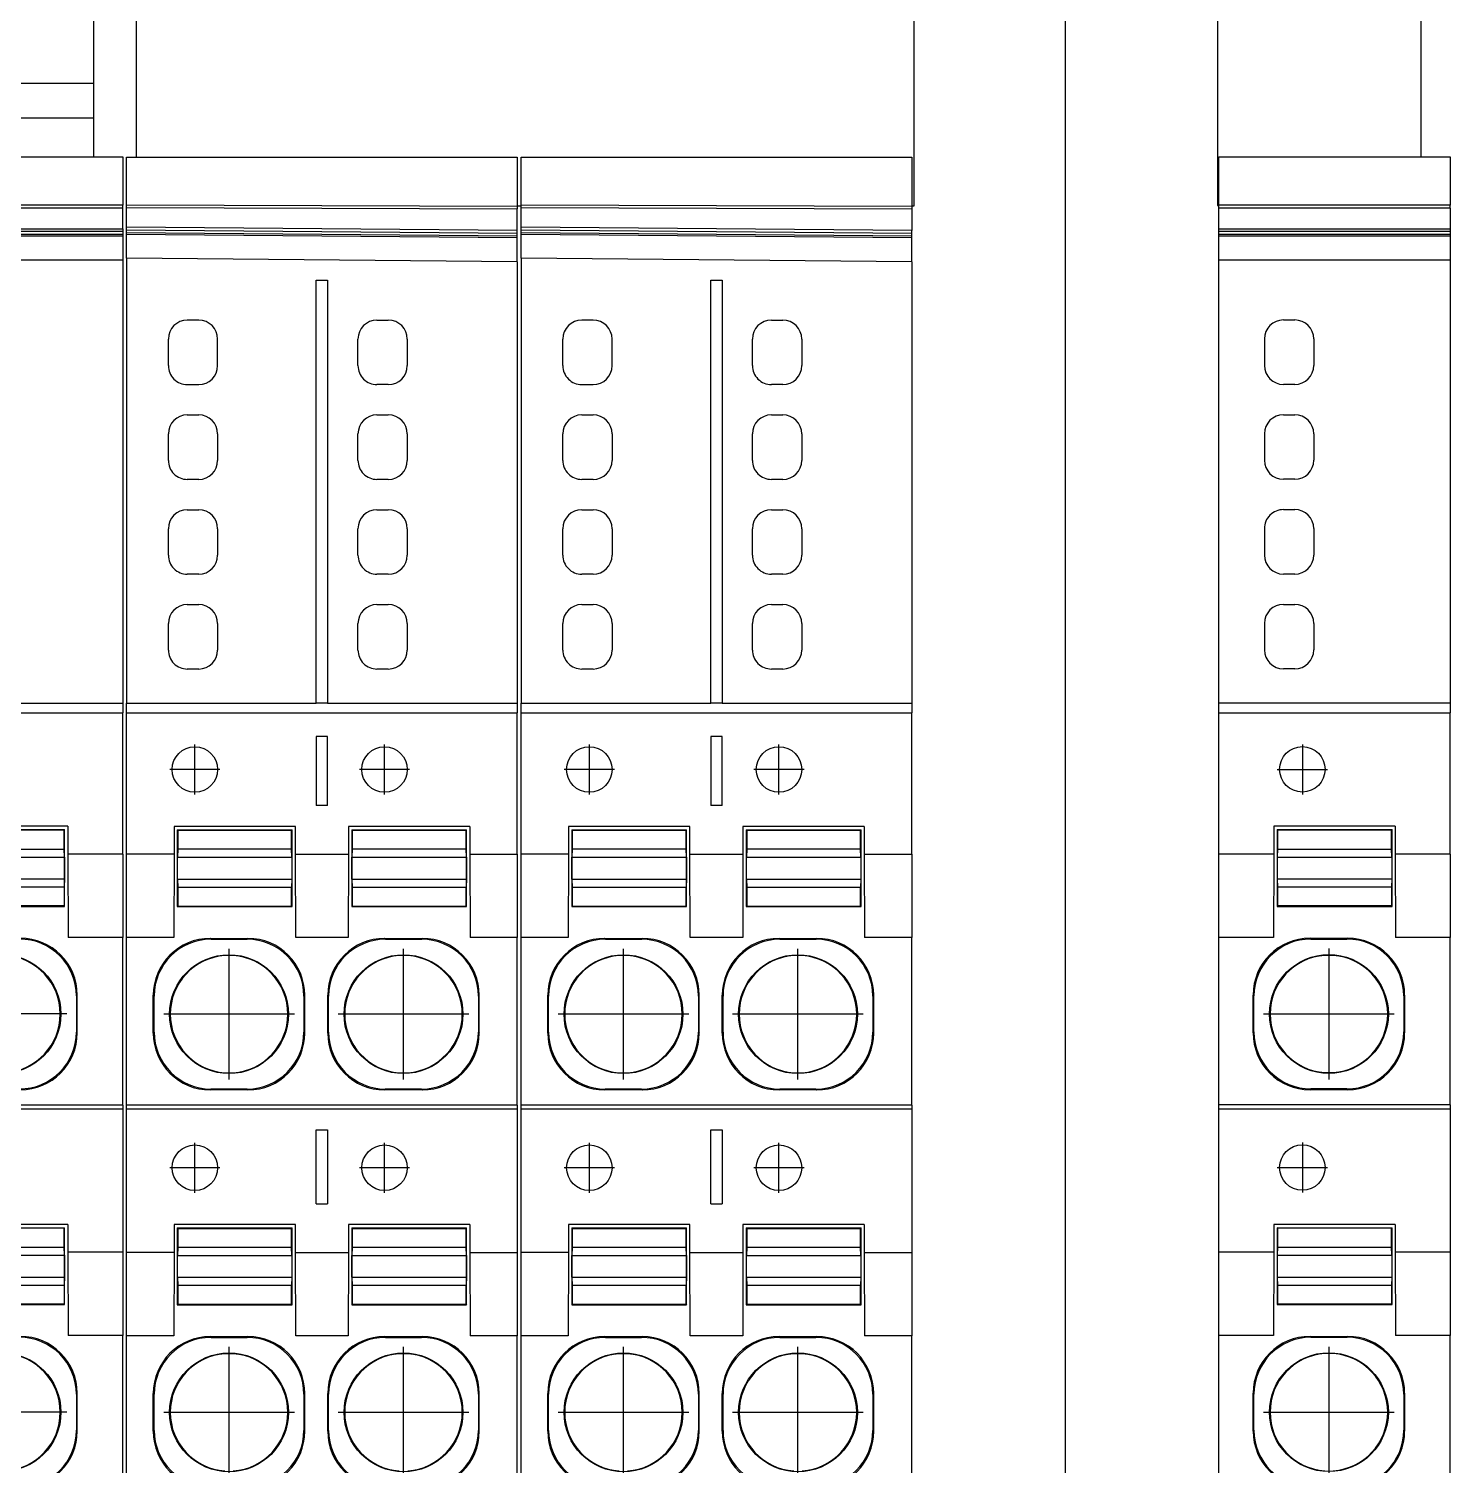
# Model space of a CAD drawing. Extents: x -2333 to 4564, y -5034 to 5704.
# Drawn here: x 3137.7 to 3271.2, y 2141.7 to 2276.7 of the extents above; entities that cross this region are included whole.
import ezdxf

# ---------------------------------------------------------------- set-up
doc = ezdxf.new("R2010")
doc.units = 0
doc.header["$LTSCALE"] = 10
doc.header["$MEASUREMENT"] = 0
doc.linetypes.add('DOT_CENTER', pattern=[14, 12, -1, 0, -1])
doc.layers.get('0').update_dxf_attribs({"linetype": 'CONTINUOUS'})
doc.layers.add('1', color=7, linetype='CONTINUOUS')

# ---------------------------------------------------------------- blocks, each defined once
blk = doc.blocks.new('FIBO-FH-1KF-20P-5R__7', base_point=(-331.149, 166.693))
at = {"color": 7, "linetype": 'Continuous'}
for p, q in [((-330.59, 201.693), (-209.309, 201.693)), ((-275.763, 197.699), (-264.149, 197.699)), ((-264.149, 197.699), (-264.149, 197.643)), ((-264.149, 187.343), (-264.149, 187.243)), ((-275.763, 177.194), (-265.446, 177.194)), ((-265.449, 176.082), (-275.763, 176.082)), ((-267.396, 170.747), (-267.396, 176.082)), ((-266.483, 170.71), (-266.483, 176.082))]:
    blk.add_line(p, q, dxfattribs=at)
blk = doc.blocks.new('FIBO-P-SP-TWIN-____1__11', base_point=(-265.446, 187.343))
at = {"color": 7, "linetype": 'Continuous'}
for p, q in [((-265.446, 187.343), (-265.446, 197.643)), ((-265.446, 197.643), (-264.152, 197.643)), ((-264.188, 187.343), (-264.152, 197.643)), ((-264.152, 197.643), (-264.076, 197.643)), ((-264.076, 197.643), (-263.505, 197.643)), ((-263.505, 197.643), (-263.595, 187.343)), ((-263.439, 197.643), (-263.505, 197.643)), ((-263.357, 197.643), (-263.447, 187.343)), ((-263.357, 197.643), (-263.439, 197.643)), ((-263.315, 197.643), (-263.357, 197.643)), ((-262.685, 197.643), (-263.315, 197.643)), ((-262.685, 197.643), (-262.775, 187.343)), ((-262.685, 197.643), (-251.046, 197.643)), ((-251.046, 192.643), (-251.046, 197.643)), ((-251.046, 197.643), (-250.788, 197.643)), ((-250.788, 187.343), (-250.788, 197.643)), ((-247.063, 197.643), (-250.788, 197.643)), ((-247.063, 197.643), (-244.865, 197.643)), ((-247.063, 196.393), (-247.063, 197.643)), ((-240.446, 197.643), (-244.865, 197.643)), ((-244.865, 197.643), (-244.865, 196.4)), ((-240.446, 197.643), (-240.348, 197.643)), ((-240.446, 197.643), (-240.446, 187.343)), ((-240.348, 197.643), (-236.563, 197.643)), ((-240.348, 187.343), (-240.348, 197.643)), ((-236.563, 196.393), (-236.563, 197.643)), ((-236.563, 197.643), (-234.365, 197.643)), ((-229.946, 197.643), (-234.365, 197.643)), ((-234.365, 197.643), (-234.365, 196.4)), ((-242.348, 196.641), (-243.344, 196.641)), ((-243.321, 196.618), (-242.371, 196.618)), ((-231.848, 196.641), (-232.844, 196.641)), ((-232.821, 196.618), (-231.871, 196.618)), ((-247.796, 196.393), (-247.063, 196.393)), ((-247.796, 196.393), (-247.796, 193.193)), ((-245.681, 196.308), (-247.71, 196.308)), ((-247.696, 196.293), (-247.71, 196.308)), ((-247.71, 193.279), (-247.71, 196.308)), ((-247.696, 193.293), (-247.696, 196.293)), ((-247.196, 196.293), (-247.696, 196.293)), ((-246.983, 196.302), (-247.196, 196.293)), ((-247.196, 196.293), (-247.196, 193.293)), ((-247.063, 196.393), (-244.865, 196.4)), ((-246.983, 196.302), (-246.408, 196.302)), ((-246.983, 193.285), (-246.983, 196.302)), ((-246.408, 196.302), (-246.196, 196.293)), ((-246.408, 193.285), (-246.408, 196.302)), ((-245.696, 196.293), (-246.196, 196.293)), ((-246.196, 193.293), (-246.196, 196.293)), ((-245.696, 196.293), (-245.681, 196.308)), ((-245.696, 193.293), (-245.696, 196.293)), ((-245.681, 193.279), (-245.681, 196.308)), ((-237.296, 196.393), (-236.563, 196.393)), ((-237.296, 196.393), (-237.296, 193.193)), ((-235.181, 196.308), (-237.21, 196.308)), ((-237.196, 196.293), (-237.21, 196.308)), ((-237.21, 193.279), (-237.21, 196.308)), ((-236.696, 196.293), (-237.196, 196.293)), ((-237.196, 193.293), (-237.196, 196.293)), ((-236.483, 196.302), (-236.696, 196.293)), ((-236.696, 196.293), (-236.696, 193.293)), ((-236.563, 196.393), (-234.365, 196.4)), ((-236.483, 196.302), (-235.908, 196.302)), ((-236.483, 193.285), (-236.483, 196.302)), ((-235.908, 196.302), (-235.696, 196.293)), ((-235.908, 193.285), (-235.908, 196.302)), ((-235.696, 193.293), (-235.696, 196.293)), ((-235.196, 196.293), (-235.696, 196.293)), ((-235.196, 196.293), (-235.181, 196.308)), ((-235.196, 193.293), (-235.196, 196.293)), ((-235.181, 193.279), (-235.181, 196.308)), ((-244.844, 194.145), (-244.844, 195.141)), ((-244.821, 194.168), (-244.821, 195.118)), ((-240.871, 195.118), (-240.871, 194.168)), ((-240.848, 195.141), (-240.848, 194.145)), ((-234.344, 194.145), (-234.344, 195.141)), ((-234.321, 194.168), (-234.321, 195.118)), ((-260.646, 194.743), (-259.946, 194.743)), ((-258.146, 194.743), (-257.446, 194.743)), ((-255.646, 194.743), (-254.946, 194.743)), ((-253.146, 194.743), (-252.446, 194.743)), ((-244.392, 194.753), (-244.392, 194.533)), ((-241.3, 194.533), (-241.3, 194.753)), ((-233.892, 194.753), (-233.892, 194.533)), ((-261.146, 193.943), (-261.146, 194.243)), ((-259.446, 194.243), (-259.446, 193.943)), ((-258.646, 193.943), (-258.646, 194.243)), ((-256.946, 194.243), (-256.946, 193.943)), ((-256.146, 193.943), (-256.146, 194.243)), ((-254.446, 194.243), (-254.446, 193.943)), ((-253.646, 193.943), (-253.646, 194.243)), ((-251.946, 194.243), (-251.946, 193.943)), ((-259.946, 193.443), (-260.646, 193.443)), ((-257.446, 193.443), (-258.146, 193.443)), ((-254.946, 193.443), (-255.646, 193.443)), ((-252.446, 193.443), (-253.146, 193.443)), ((-247.796, 193.193), (-247.063, 193.193)), ((-247.71, 193.279), (-247.696, 193.293)), ((-247.71, 193.279), (-245.681, 193.279)), ((-247.696, 193.293), (-247.196, 193.293)), ((-247.196, 193.293), (-246.983, 193.285)), ((-247.063, 193.193), (-244.865, 193.186)), ((-247.063, 191.793), (-247.063, 193.193)), ((-246.408, 193.285), (-246.983, 193.285)), ((-246.408, 193.285), (-246.196, 193.293)), ((-246.196, 193.293), (-245.696, 193.293)), ((-245.696, 193.293), (-245.681, 193.279)), ((-244.865, 193.186), (-244.865, 191.8)), ((-237.296, 193.193), (-236.563, 193.193)), ((-237.21, 193.279), (-237.196, 193.293)), ((-237.21, 193.279), (-235.181, 193.279)), ((-237.196, 193.293), (-236.696, 193.293)), ((-236.696, 193.293), (-236.483, 193.285)), ((-236.563, 191.793), (-236.563, 193.193)), ((-236.563, 193.193), (-234.365, 193.186)), ((-235.908, 193.285), (-236.483, 193.285)), ((-235.908, 193.285), (-235.696, 193.293)), ((-235.696, 193.293), (-235.196, 193.293)), ((-235.196, 193.293), (-235.181, 193.279)), ((-234.365, 193.186), (-234.365, 191.8)), ((-262.203, 192.643), (-251.046, 192.643)), ((-262.203, 192.343), (-262.203, 192.643)), ((-251.046, 192.643), (-251.046, 192.343)), ((-250.166, 192.643), (-250.166, 192.343)), ((-248.346, 192.643), (-250.166, 192.643)), ((-248.346, 192.643), (-248.346, 192.343)), ((-242.348, 192.645), (-243.344, 192.645)), ((-242.371, 192.668), (-243.321, 192.668)), ((-239.796, 192.643), (-237.846, 192.643)), ((-239.796, 192.343), (-239.796, 192.643)), ((-237.846, 192.343), (-237.846, 192.643)), ((-231.848, 192.645), (-232.844, 192.645)), ((-231.871, 192.668), (-232.821, 192.668)), ((-251.046, 192.343), (-262.203, 192.343)), ((-251.046, 187.343), (-251.046, 192.343)), ((-250.166, 192.343), (-248.346, 192.343)), ((-237.846, 192.343), (-239.796, 192.343)), ((-247.063, 191.793), (-247.796, 191.793)), ((-247.796, 191.793), (-247.796, 188.593)), ((-245.681, 191.708), (-247.71, 191.708)), ((-247.696, 191.693), (-247.71, 191.708)), ((-247.71, 188.679), (-247.71, 191.708)), ((-247.196, 191.693), (-247.696, 191.693)), ((-247.696, 188.693), (-247.696, 191.693)), ((-246.983, 191.702), (-247.196, 191.693)), ((-247.196, 191.693), (-247.196, 188.693)), ((-244.865, 191.8), (-247.063, 191.793)), ((-246.983, 191.702), (-246.408, 191.702)), ((-246.983, 188.685), (-246.983, 191.702)), ((-246.408, 191.702), (-246.196, 191.693)), ((-246.408, 188.685), (-246.408, 191.702)), ((-245.696, 191.693), (-246.196, 191.693)), ((-246.196, 188.693), (-246.196, 191.693)), ((-245.696, 191.693), (-245.681, 191.708)), ((-245.696, 188.693), (-245.696, 191.693)), ((-245.681, 188.679), (-245.681, 191.708)), ((-242.348, 192.041), (-243.344, 192.041)), ((-243.321, 192.018), (-242.371, 192.018)), ((-236.563, 191.793), (-237.296, 191.793)), ((-237.296, 191.793), (-237.296, 188.593)), ((-235.181, 191.708), (-237.21, 191.708)), ((-237.196, 191.693), (-237.21, 191.708)), ((-237.21, 188.679), (-237.21, 191.708)), ((-237.196, 188.693), (-237.196, 191.693)), ((-236.696, 191.693), (-237.196, 191.693)), ((-236.483, 191.702), (-236.696, 191.693)), ((-236.696, 191.693), (-236.696, 188.693)), ((-234.365, 191.8), (-236.563, 191.793)), ((-236.483, 191.702), (-235.908, 191.702)), ((-236.483, 188.685), (-236.483, 191.702)), ((-235.908, 191.702), (-235.696, 191.693)), ((-235.908, 188.685), (-235.908, 191.702)), ((-235.696, 188.693), (-235.696, 191.693)), ((-235.196, 191.693), (-235.696, 191.693)), ((-235.196, 191.693), (-235.181, 191.708)), ((-235.196, 188.693), (-235.196, 191.693)), ((-235.181, 188.679), (-235.181, 191.708)), ((-231.848, 192.041), (-232.844, 192.041)), ((-232.821, 192.018), (-231.871, 192.018)), ((-244.844, 189.545), (-244.844, 190.541)), ((-240.848, 190.541), (-240.848, 189.545)), ((-234.344, 189.545), (-234.344, 190.541)), ((-244.821, 189.568), (-244.821, 190.518)), ((-244.392, 190.153), (-244.392, 189.933)), ((-241.3, 189.933), (-241.3, 190.153)), ((-240.871, 190.518), (-240.871, 189.568)), ((-234.321, 189.568), (-234.321, 190.518)), ((-233.892, 190.153), (-233.892, 189.933)), ((-259.946, 189.743), (-260.646, 189.743)), ((-258.146, 189.743), (-257.446, 189.743)), ((-255.646, 189.743), (-254.946, 189.743)), ((-253.146, 189.743), (-252.446, 189.743)), ((-261.146, 189.243), (-261.146, 188.943)), ((-259.446, 188.943), (-259.446, 189.243)), ((-258.646, 188.943), (-258.646, 189.243)), ((-256.946, 189.243), (-256.946, 188.943)), ((-256.146, 188.943), (-256.146, 189.243)), ((-254.446, 189.243), (-254.446, 188.943)), ((-253.646, 188.943), (-253.646, 189.243)), ((-251.946, 189.243), (-251.946, 188.943)), ((-247.71, 188.679), (-247.696, 188.693)), ((-247.71, 188.679), (-245.681, 188.679)), ((-247.696, 188.693), (-247.196, 188.693)), ((-247.196, 188.693), (-246.983, 188.685)), ((-246.408, 188.685), (-246.983, 188.685)), ((-246.408, 188.685), (-246.196, 188.693)), ((-246.196, 188.693), (-245.696, 188.693)), ((-245.696, 188.693), (-245.681, 188.679)), ((-237.21, 188.679), (-237.196, 188.693)), ((-237.21, 188.679), (-235.181, 188.679)), ((-237.196, 188.693), (-236.696, 188.693)), ((-236.696, 188.693), (-236.483, 188.685)), ((-235.908, 188.685), (-236.483, 188.685)), ((-235.908, 188.685), (-235.696, 188.693)), ((-235.696, 188.693), (-235.196, 188.693)), ((-235.196, 188.693), (-235.181, 188.679)), ((-259.946, 188.443), (-260.646, 188.443)), ((-257.446, 188.443), (-258.146, 188.443)), ((-254.946, 188.443), (-255.646, 188.443)), ((-252.446, 188.443), (-253.146, 188.443)), ((-247.796, 188.593), (-247.063, 188.593)), ((-247.063, 188.593), (-247.063, 187.343)), ((-247.063, 188.593), (-244.865, 188.586)), ((-244.865, 188.586), (-244.865, 187.343)), ((-237.296, 188.593), (-236.563, 188.593)), ((-236.563, 188.593), (-236.563, 187.343)), ((-236.563, 188.593), (-234.365, 188.586)), ((-234.365, 188.586), (-234.365, 187.343)), ((-242.348, 188.045), (-243.344, 188.045)), ((-242.371, 188.068), (-243.321, 188.068)), ((-231.848, 188.045), (-232.844, 188.045)), ((-231.871, 188.068), (-232.821, 188.068)), ((-264.188, 187.343), (-265.446, 187.343)), ((-264.111, 187.343), (-264.188, 187.343)), ((-263.595, 187.343), (-264.111, 187.343)), ((-263.528, 187.343), (-263.595, 187.343)), ((-263.447, 187.343), (-263.528, 187.343)), ((-263.405, 187.343), (-263.447, 187.343)), ((-262.775, 187.343), (-263.405, 187.343)), ((-262.775, 187.343), (-251.046, 187.343)), ((-250.788, 187.343), (-251.046, 187.343)), ((-247.063, 187.343), (-250.788, 187.343)), ((-244.865, 187.343), (-247.063, 187.343)), ((-240.446, 187.343), (-244.865, 187.343)), ((-240.348, 187.343), (-240.446, 187.343)), ((-236.563, 187.343), (-240.348, 187.343)), ((-234.365, 187.343), (-236.563, 187.343)), ((-229.946, 187.343), (-234.365, 187.343))]:
    blk.add_line(p, q, dxfattribs=at)
at = {"color": 2, "linetype": 'Continuous'}
for p, q in [((-264.111, 187.343), (-264.076, 197.643)), ((-263.528, 187.343), (-263.439, 197.643)), ((-263.315, 197.643), (-263.405, 187.343)), ((-243.321, 196.618), (-243.344, 196.641)), ((-242.371, 196.618), (-242.348, 196.641)), ((-232.821, 196.618), (-232.844, 196.641)), ((-231.848, 196.641), (-231.871, 196.618)), ((-244.821, 195.118), (-244.844, 195.141)), ((-240.871, 195.118), (-240.848, 195.141)), ((-234.321, 195.118), (-234.344, 195.141)), ((-244.821, 194.168), (-244.844, 194.145)), ((-240.871, 194.168), (-240.848, 194.145)), ((-234.321, 194.168), (-234.344, 194.145)), ((-243.321, 192.668), (-243.344, 192.645)), ((-242.371, 192.668), (-242.348, 192.645)), ((-232.821, 192.668), (-232.844, 192.645)), ((-231.871, 192.668), (-231.848, 192.645)), ((-243.321, 192.018), (-243.344, 192.041)), ((-242.371, 192.018), (-242.348, 192.041)), ((-232.821, 192.018), (-232.844, 192.041)), ((-231.848, 192.041), (-231.871, 192.018)), ((-244.821, 190.518), (-244.844, 190.541)), ((-240.871, 190.518), (-240.848, 190.541)), ((-234.321, 190.518), (-234.344, 190.541)), ((-244.821, 189.568), (-244.844, 189.545)), ((-240.871, 189.568), (-240.848, 189.545)), ((-234.344, 189.545), (-234.321, 189.568)), ((-243.321, 188.068), (-243.344, 188.045)), ((-242.371, 188.068), (-242.348, 188.045)), ((-232.844, 188.045), (-232.821, 188.068)), ((-231.871, 188.068), (-231.848, 188.045))]:
    blk.add_line(p, q, dxfattribs=at)
at = {"color": 7, "linetype": 'Continuous'}
for centre, radius in [((-242.846, 194.643), 1.567), ((-232.346, 194.643), 1.567), ((-249.296, 194.143), 0.6), ((-238.796, 194.143), 0.6), ((-242.846, 190.043), 1.567), ((-232.346, 190.043), 1.567), ((-249.296, 189.143), 0.6), ((-238.796, 189.143), 0.6)]:
    blk.add_circle(centre, radius, dxfattribs=at)
for centre, radius, start, end in [((-243.343, 195.141), 1.5, 90.0044, 179.9956), ((-243.321, 195.118), 1.5, 90.0044, 179.9956), ((-242.371, 195.118), 1.5, 0.0044, 89.9956), ((-242.348, 195.141), 1.5, 0.0044, 89.9956), ((-232.843, 195.141), 1.5, 90.0044, 179.9956), ((-232.821, 195.118), 1.5, 90.0044, 179.9956), ((-231.871, 195.118), 1.5, 0.0044, 89.9956), ((-231.848, 195.141), 1.5, 0.0044, 89.9956), ((-242.846, 194.643), 1.55, 4.0694, 175.9306), ((-232.346, 194.643), 1.55, 4.0694, 175.9306), ((-260.646, 194.243), 0.5, 90, 180), ((-259.946, 194.243), 0.5, 0, 90), ((-258.146, 194.243), 0.5, 90, 180), ((-257.446, 194.243), 0.5, 0, 90), ((-255.646, 194.243), 0.5, 90, 180), ((-254.946, 194.243), 0.5, 0, 90), ((-253.146, 194.243), 0.5, 90, 180), ((-252.446, 194.243), 0.5, 0, 90), ((-242.874, 194.643), 1.522, 175.8545, 184.1455), ((-242.817, 194.643), 1.522, 355.8545, 4.1455), ((-232.374, 194.643), 1.522, 175.8545, 184.1455), ((-242.846, 194.643), 1.55, 184.0694, 355.9306), ((-232.346, 194.643), 1.55, 184.0694, 355.9306), ((-260.646, 193.943), 0.5, 180, 270), ((-259.946, 193.943), 0.5, 270, 0), ((-258.146, 193.943), 0.5, 180, 270), ((-257.446, 193.943), 0.5, 270, 0), ((-255.646, 193.943), 0.5, 180, 270), ((-254.946, 193.943), 0.5, 270, 0), ((-253.146, 193.943), 0.5, 180, 270), ((-252.446, 193.943), 0.5, 270, 0), ((-243.343, 194.146), 1.5, 180.0044, 269.9956), ((-243.321, 194.168), 1.5, 180.0044, 269.9956), ((-242.371, 194.168), 1.5, 270.0044, 359.9956), ((-242.348, 194.146), 1.5, 270.0044, 359.9956), ((-232.843, 194.146), 1.5, 180.0044, 269.9956), ((-232.821, 194.168), 1.5, 180.0044, 269.9956), ((-231.871, 194.168), 1.5, 270.0044, 359.9956), ((-231.848, 194.146), 1.5, 270.0044, 359.9956), ((-243.343, 190.541), 1.5, 90.0044, 179.9956), ((-243.321, 190.518), 1.5, 90.0044, 179.9956), ((-242.371, 190.518), 1.5, 0.0044, 89.9956), ((-242.348, 190.541), 1.5, 0.0044, 89.9956), ((-232.843, 190.541), 1.5, 90.0044, 179.9956), ((-232.821, 190.518), 1.5, 90.0044, 179.9956), ((-231.871, 190.518), 1.5, 0.0044, 89.9956), ((-231.848, 190.541), 1.5, 0.0044, 89.9956), ((-242.846, 190.043), 1.55, 4.0694, 175.9306), ((-232.346, 190.043), 1.55, 4.0694, 175.9306), ((-242.874, 190.043), 1.522, 175.8545, 184.1455), ((-242.817, 190.043), 1.522, 355.8545, 4.1455), ((-232.374, 190.043), 1.522, 175.8545, 184.1455), ((-242.846, 190.043), 1.55, 184.0694, 355.9306), ((-232.346, 190.043), 1.55, 184.0694, 355.9306), ((-260.646, 189.243), 0.5, 90, 180), ((-259.946, 189.243), 0.5, 0, 90), ((-258.146, 189.243), 0.5, 90, 180), ((-257.446, 189.243), 0.5, 0, 90), ((-255.646, 189.243), 0.5, 90, 180), ((-254.946, 189.243), 0.5, 0, 90), ((-253.146, 189.243), 0.5, 90, 180), ((-252.446, 189.243), 0.5, 0, 90), ((-243.343, 189.546), 1.5, 180.0044, 269.9956), ((-243.321, 189.568), 1.5, 180.0044, 269.9956), ((-242.371, 189.568), 1.5, 270.0044, 359.9956), ((-242.348, 189.546), 1.5, 270.0044, 359.9956), ((-232.843, 189.546), 1.5, 180.0044, 269.9956), ((-232.821, 189.568), 1.5, 180.0044, 269.9956), ((-231.871, 189.568), 1.5, 270.0044, 359.9956), ((-231.848, 189.546), 1.5, 270.0044, 359.9956), ((-260.646, 188.943), 0.5, 180, 270), ((-259.946, 188.943), 0.5, 270, 0), ((-258.146, 188.943), 0.5, 180, 270), ((-257.446, 188.943), 0.5, 270, 0), ((-255.646, 188.943), 0.5, 180, 270), ((-254.946, 188.943), 0.5, 270, 0), ((-253.146, 188.943), 0.5, 180, 270), ((-252.446, 188.943), 0.5, 270, 0)]:
    blk.add_arc(centre, radius, start, end, dxfattribs=at)
at = {"layer": '1', "color": 2, "linetype": 'DOT_CENTER'}
for p, q in [((-242.846, 196.367), (-242.846, 192.92)), ((-232.346, 196.367), (-232.346, 192.92)), ((-249.296, 194.803), (-249.296, 193.483)), ((-238.796, 194.803), (-238.796, 193.483)), ((-241.122, 194.643), (-244.569, 194.643)), ((-230.622, 194.643), (-234.069, 194.643)), ((-248.636, 194.143), (-249.956, 194.143)), ((-238.136, 194.143), (-239.456, 194.143)), ((-242.846, 191.767), (-242.846, 188.32)), ((-232.346, 191.767), (-232.346, 188.32)), ((-249.296, 189.803), (-249.296, 188.483)), ((-241.122, 190.043), (-244.569, 190.043)), ((-238.796, 189.803), (-238.796, 188.483)), ((-230.622, 190.043), (-234.069, 190.043)), ((-248.636, 189.143), (-249.956, 189.143)), ((-238.136, 189.143), (-239.456, 189.143))]:
    blk.add_line(p, q, dxfattribs=at)
blk = doc.blocks.new('FIBO-P-SP-TWIN-_____10', base_point=(-265.446, 176.943))
at = {"color": 7, "linetype": 'Continuous'}
for p, q in [((-265.446, 176.943), (-265.446, 187.243)), ((-265.446, 187.243), (-264.152, 187.243)), ((-264.188, 176.943), (-264.152, 187.243)), ((-264.152, 187.243), (-264.076, 187.243)), ((-263.505, 187.243), (-264.076, 187.243)), ((-263.505, 187.243), (-263.595, 176.943)), ((-263.439, 187.243), (-263.505, 187.243)), ((-263.357, 187.243), (-263.447, 176.943)), ((-263.357, 187.243), (-263.439, 187.243)), ((-263.315, 187.243), (-263.357, 187.243)), ((-262.685, 187.243), (-263.315, 187.243)), ((-262.685, 187.243), (-262.775, 176.943)), ((-262.685, 187.243), (-251.046, 187.243)), ((-251.046, 182.243), (-251.046, 187.243)), ((-251.046, 187.243), (-250.788, 187.243)), ((-250.788, 176.943), (-250.788, 187.243)), ((-247.063, 187.243), (-250.788, 187.243)), ((-247.063, 185.993), (-247.063, 187.243)), ((-247.063, 187.243), (-244.865, 187.243)), ((-244.865, 187.243), (-244.865, 186)), ((-240.446, 187.243), (-244.865, 187.243)), ((-240.446, 187.243), (-240.446, 176.943)), ((-240.446, 187.243), (-240.348, 187.243)), ((-240.348, 187.243), (-236.563, 187.243)), ((-240.348, 176.943), (-240.348, 187.243)), ((-236.563, 185.993), (-236.563, 187.243)), ((-236.563, 187.243), (-234.365, 187.243)), ((-229.946, 187.243), (-234.365, 187.243)), ((-234.365, 187.243), (-234.365, 186)), ((-247.796, 185.993), (-247.063, 185.993)), ((-247.796, 185.993), (-247.796, 182.793)), ((-247.063, 185.993), (-244.865, 186)), ((-242.348, 186.241), (-243.344, 186.241)), ((-243.321, 186.218), (-242.371, 186.218)), ((-237.296, 185.993), (-237.296, 182.793)), ((-237.296, 185.993), (-236.563, 185.993)), ((-236.563, 185.993), (-234.365, 186)), ((-231.848, 186.241), (-232.844, 186.241)), ((-232.821, 186.218), (-231.871, 186.218)), ((-245.681, 185.908), (-247.71, 185.908)), ((-247.696, 185.893), (-247.71, 185.908)), ((-247.71, 182.879), (-247.71, 185.908)), ((-247.196, 185.893), (-247.696, 185.893)), ((-247.696, 182.893), (-247.696, 185.893)), ((-246.983, 185.902), (-247.196, 185.893)), ((-247.196, 185.893), (-247.196, 182.893)), ((-246.983, 185.902), (-246.408, 185.902)), ((-246.983, 182.885), (-246.983, 185.902)), ((-246.408, 185.902), (-246.196, 185.893)), ((-246.408, 182.885), (-246.408, 185.902)), ((-246.196, 182.893), (-246.196, 185.893)), ((-245.696, 185.893), (-246.196, 185.893)), ((-245.696, 185.893), (-245.681, 185.908)), ((-245.696, 182.893), (-245.696, 185.893)), ((-245.681, 182.879), (-245.681, 185.908)), ((-237.196, 185.893), (-237.21, 185.908)), ((-237.21, 182.879), (-237.21, 185.908)), ((-235.181, 185.908), (-237.21, 185.908)), ((-237.196, 182.893), (-237.196, 185.893)), ((-236.696, 185.893), (-237.196, 185.893)), ((-236.483, 185.902), (-236.696, 185.893)), ((-236.696, 185.893), (-236.696, 182.893)), ((-236.483, 182.885), (-236.483, 185.902)), ((-236.483, 185.902), (-235.908, 185.902)), ((-235.908, 182.885), (-235.908, 185.902)), ((-235.908, 185.902), (-235.696, 185.893)), ((-235.696, 182.893), (-235.696, 185.893)), ((-235.196, 185.893), (-235.696, 185.893)), ((-235.196, 185.893), (-235.181, 185.908)), ((-235.196, 182.893), (-235.196, 185.893)), ((-235.181, 182.879), (-235.181, 185.908)), ((-244.844, 183.745), (-244.844, 184.741)), ((-244.821, 183.768), (-244.821, 184.718)), ((-240.871, 184.718), (-240.871, 183.768)), ((-240.848, 184.741), (-240.848, 183.745)), ((-234.344, 183.745), (-234.344, 184.741)), ((-234.321, 183.768), (-234.321, 184.718)), ((-260.646, 184.343), (-259.946, 184.343)), ((-258.146, 184.343), (-257.446, 184.343)), ((-255.646, 184.343), (-254.946, 184.343)), ((-253.146, 184.343), (-252.446, 184.343)), ((-244.392, 184.353), (-244.392, 184.133)), ((-241.3, 184.133), (-241.3, 184.353)), ((-233.892, 184.353), (-233.892, 184.133)), ((-261.146, 183.543), (-261.146, 183.843)), ((-259.446, 183.843), (-259.446, 183.543)), ((-258.646, 183.543), (-258.646, 183.843)), ((-256.946, 183.843), (-256.946, 183.543)), ((-256.146, 183.543), (-256.146, 183.843)), ((-254.446, 183.843), (-254.446, 183.543)), ((-253.646, 183.543), (-253.646, 183.843)), ((-251.946, 183.843), (-251.946, 183.543)), ((-259.946, 183.043), (-260.646, 183.043)), ((-257.446, 183.043), (-258.146, 183.043)), ((-254.946, 183.043), (-255.646, 183.043)), ((-252.446, 183.043), (-253.146, 183.043)), ((-247.796, 182.793), (-247.063, 182.793)), ((-247.71, 182.879), (-247.696, 182.893)), ((-247.71, 182.879), (-245.681, 182.879)), ((-247.696, 182.893), (-247.196, 182.893)), ((-247.196, 182.893), (-246.983, 182.885)), ((-247.063, 182.793), (-244.865, 182.786)), ((-247.063, 181.393), (-247.063, 182.793)), ((-246.408, 182.885), (-246.983, 182.885)), ((-246.408, 182.885), (-246.196, 182.893)), ((-246.196, 182.893), (-245.696, 182.893)), ((-245.696, 182.893), (-245.681, 182.879)), ((-244.865, 182.786), (-244.865, 181.4)), ((-237.296, 182.793), (-236.563, 182.793)), ((-237.21, 182.879), (-237.196, 182.893)), ((-237.21, 182.879), (-235.181, 182.879)), ((-237.196, 182.893), (-236.696, 182.893)), ((-236.696, 182.893), (-236.483, 182.885)), ((-236.563, 181.393), (-236.563, 182.793)), ((-236.563, 182.793), (-234.365, 182.786)), ((-235.908, 182.885), (-236.483, 182.885)), ((-235.908, 182.885), (-235.696, 182.893)), ((-235.696, 182.893), (-235.196, 182.893)), ((-235.196, 182.893), (-235.181, 182.879)), ((-234.365, 182.786), (-234.365, 181.4)), ((-262.203, 182.243), (-251.046, 182.243)), ((-262.203, 181.943), (-262.203, 182.243)), ((-251.046, 182.243), (-251.046, 181.943)), ((-250.166, 182.243), (-250.166, 181.943)), ((-248.346, 182.243), (-250.166, 182.243)), ((-248.346, 182.243), (-248.346, 181.943)), ((-242.348, 182.245), (-243.344, 182.245)), ((-242.371, 182.268), (-243.321, 182.268)), ((-239.796, 182.243), (-237.846, 182.243)), ((-239.796, 181.943), (-239.796, 182.243)), ((-237.846, 181.943), (-237.846, 182.243)), ((-231.848, 182.245), (-232.844, 182.245)), ((-231.871, 182.268), (-232.821, 182.268)), ((-251.046, 181.943), (-262.203, 181.943)), ((-251.046, 176.943), (-251.046, 181.943)), ((-250.166, 181.943), (-248.346, 181.943)), ((-237.846, 181.943), (-239.796, 181.943)), ((-242.348, 181.641), (-243.344, 181.641)), ((-243.321, 181.618), (-242.371, 181.618)), ((-231.848, 181.641), (-232.844, 181.641)), ((-232.821, 181.618), (-231.871, 181.618)), ((-247.796, 181.393), (-247.796, 178.193)), ((-247.063, 181.393), (-247.796, 181.393)), ((-247.71, 178.279), (-247.71, 181.308)), ((-245.681, 181.308), (-247.71, 181.308)), ((-247.696, 181.293), (-247.71, 181.308)), ((-247.696, 178.293), (-247.696, 181.293)), ((-247.196, 181.293), (-247.696, 181.293)), ((-246.983, 181.302), (-247.196, 181.293)), ((-247.196, 181.293), (-247.196, 178.293)), ((-244.865, 181.4), (-247.063, 181.393)), ((-246.983, 178.285), (-246.983, 181.302)), ((-246.983, 181.302), (-246.408, 181.302)), ((-246.408, 178.285), (-246.408, 181.302)), ((-246.408, 181.302), (-246.196, 181.293)), ((-246.196, 178.293), (-246.196, 181.293)), ((-245.696, 181.293), (-246.196, 181.293)), ((-245.696, 181.293), (-245.681, 181.308)), ((-245.696, 178.293), (-245.696, 181.293)), ((-245.681, 178.279), (-245.681, 181.308)), ((-236.563, 181.393), (-237.296, 181.393)), ((-237.296, 181.393), (-237.296, 178.193)), ((-235.181, 181.308), (-237.21, 181.308)), ((-237.196, 181.293), (-237.21, 181.308)), ((-237.21, 178.279), (-237.21, 181.308)), ((-237.196, 178.293), (-237.196, 181.293)), ((-236.696, 181.293), (-237.196, 181.293)), ((-236.483, 181.302), (-236.696, 181.293)), ((-236.696, 181.293), (-236.696, 178.293)), ((-234.365, 181.4), (-236.563, 181.393)), ((-236.483, 178.285), (-236.483, 181.302)), ((-236.483, 181.302), (-235.908, 181.302)), ((-235.908, 178.285), (-235.908, 181.302)), ((-235.908, 181.302), (-235.696, 181.293)), ((-235.696, 178.293), (-235.696, 181.293)), ((-235.196, 181.293), (-235.696, 181.293)), ((-235.196, 181.293), (-235.181, 181.308)), ((-235.196, 178.293), (-235.196, 181.293)), ((-235.181, 178.279), (-235.181, 181.308)), ((-244.844, 179.145), (-244.844, 180.141)), ((-244.821, 179.168), (-244.821, 180.118)), ((-240.871, 180.118), (-240.871, 179.168)), ((-240.848, 180.141), (-240.848, 179.145)), ((-234.344, 179.145), (-234.344, 180.141)), ((-234.321, 179.168), (-234.321, 180.118)), ((-244.392, 179.753), (-244.392, 179.533)), ((-241.3, 179.533), (-241.3, 179.753)), ((-233.892, 179.753), (-233.892, 179.533)), ((-259.946, 179.343), (-260.646, 179.343)), ((-258.146, 179.343), (-257.446, 179.343)), ((-255.646, 179.343), (-254.946, 179.343)), ((-253.146, 179.343), (-252.446, 179.343)), ((-261.146, 178.843), (-261.146, 178.543)), ((-259.446, 178.543), (-259.446, 178.843)), ((-258.646, 178.543), (-258.646, 178.843)), ((-256.946, 178.843), (-256.946, 178.543)), ((-256.146, 178.543), (-256.146, 178.843)), ((-254.446, 178.843), (-254.446, 178.543)), ((-253.646, 178.543), (-253.646, 178.843)), ((-251.946, 178.843), (-251.946, 178.543)), ((-259.946, 178.043), (-260.646, 178.043)), ((-257.446, 178.043), (-258.146, 178.043)), ((-254.946, 178.043), (-255.646, 178.043)), ((-252.446, 178.043), (-253.146, 178.043)), ((-247.796, 178.193), (-247.063, 178.193)), ((-247.71, 178.279), (-247.696, 178.293)), ((-247.71, 178.279), (-245.681, 178.279)), ((-247.696, 178.293), (-247.196, 178.293)), ((-247.196, 178.293), (-246.983, 178.285)), ((-247.063, 178.193), (-244.865, 178.186)), ((-247.063, 178.193), (-247.063, 176.943)), ((-246.408, 178.285), (-246.983, 178.285)), ((-246.408, 178.285), (-246.196, 178.293)), ((-246.196, 178.293), (-245.696, 178.293)), ((-245.696, 178.293), (-245.681, 178.279)), ((-244.865, 178.186), (-244.865, 176.943)), ((-237.296, 178.193), (-236.563, 178.193)), ((-237.21, 178.279), (-237.196, 178.293)), ((-237.21, 178.279), (-235.181, 178.279)), ((-237.196, 178.293), (-236.696, 178.293)), ((-236.696, 178.293), (-236.483, 178.285)), ((-236.563, 178.193), (-234.365, 178.186)), ((-236.563, 178.193), (-236.563, 176.943)), ((-235.908, 178.285), (-236.483, 178.285)), ((-235.908, 178.285), (-235.696, 178.293)), ((-235.696, 178.293), (-235.196, 178.293)), ((-235.196, 178.293), (-235.181, 178.279)), ((-234.365, 178.186), (-234.365, 176.943)), ((-242.371, 177.668), (-243.321, 177.668)), ((-231.871, 177.668), (-232.821, 177.668)), ((-242.348, 177.645), (-243.344, 177.645)), ((-231.848, 177.645), (-232.844, 177.645)), ((-264.188, 176.943), (-265.446, 176.943)), ((-264.111, 176.943), (-264.188, 176.943)), ((-263.595, 176.943), (-264.111, 176.943)), ((-263.528, 176.943), (-263.595, 176.943)), ((-263.447, 176.943), (-263.528, 176.943)), ((-263.405, 176.943), (-263.447, 176.943)), ((-262.775, 176.943), (-263.405, 176.943)), ((-262.775, 176.943), (-251.046, 176.943)), ((-250.788, 176.943), (-251.046, 176.943)), ((-247.063, 176.943), (-250.788, 176.943)), ((-244.865, 176.943), (-247.063, 176.943)), ((-240.446, 176.943), (-244.865, 176.943)), ((-240.348, 176.943), (-240.446, 176.943)), ((-236.563, 176.943), (-240.348, 176.943)), ((-234.365, 176.943), (-236.563, 176.943)), ((-229.946, 176.943), (-234.365, 176.943))]:
    blk.add_line(p, q, dxfattribs=at)
at = {"color": 2, "linetype": 'Continuous'}
for p, q in [((-264.111, 176.943), (-264.076, 187.243)), ((-263.528, 176.943), (-263.439, 187.243)), ((-263.315, 187.243), (-263.405, 176.943)), ((-243.321, 186.218), (-243.344, 186.241)), ((-242.371, 186.218), (-242.348, 186.241)), ((-232.821, 186.218), (-232.844, 186.241)), ((-231.848, 186.241), (-231.871, 186.218)), ((-244.821, 184.718), (-244.844, 184.741)), ((-240.871, 184.718), (-240.848, 184.741)), ((-234.321, 184.718), (-234.344, 184.741)), ((-244.821, 183.768), (-244.844, 183.745)), ((-240.871, 183.768), (-240.848, 183.745)), ((-234.321, 183.768), (-234.344, 183.745)), ((-243.321, 182.268), (-243.344, 182.245)), ((-242.371, 182.268), (-242.348, 182.245)), ((-232.821, 182.268), (-232.844, 182.245)), ((-231.871, 182.268), (-231.848, 182.245)), ((-243.321, 181.618), (-243.344, 181.641)), ((-242.371, 181.618), (-242.348, 181.641)), ((-232.821, 181.618), (-232.844, 181.641)), ((-231.848, 181.641), (-231.871, 181.618)), ((-244.821, 180.118), (-244.844, 180.141)), ((-240.871, 180.118), (-240.848, 180.141)), ((-234.321, 180.118), (-234.344, 180.141)), ((-244.821, 179.168), (-244.844, 179.145)), ((-240.871, 179.168), (-240.848, 179.145)), ((-234.344, 179.145), (-234.321, 179.168)), ((-243.321, 177.668), (-243.344, 177.645)), ((-242.371, 177.668), (-242.348, 177.645)), ((-232.844, 177.645), (-232.821, 177.668)), ((-231.871, 177.668), (-231.848, 177.645))]:
    blk.add_line(p, q, dxfattribs=at)
at = {"color": 7, "linetype": 'Continuous'}
for centre, radius in [((-242.846, 184.243), 1.567), ((-232.346, 184.243), 1.567), ((-249.296, 183.743), 0.6), ((-238.796, 183.743), 0.6), ((-242.846, 179.643), 1.567), ((-232.346, 179.643), 1.567), ((-249.296, 178.743), 0.6), ((-238.796, 178.743), 0.6)]:
    blk.add_circle(centre, radius, dxfattribs=at)
for centre, radius, start, end in [((-243.343, 184.741), 1.5, 90.0044, 179.9956), ((-243.321, 184.718), 1.5, 90.0044, 179.9956), ((-242.371, 184.718), 1.5, 0.0044, 89.9956), ((-242.348, 184.741), 1.5, 0.0044, 89.9956), ((-232.843, 184.741), 1.5, 90.0044, 179.9956), ((-232.821, 184.718), 1.5, 90.0044, 179.9956), ((-231.871, 184.718), 1.5, 0.0044, 89.9956), ((-231.848, 184.741), 1.5, 0.0044, 89.9956), ((-242.846, 184.243), 1.55, 4.0694, 175.9306), ((-232.346, 184.243), 1.55, 4.0694, 175.9306), ((-260.646, 183.843), 0.5, 90, 180), ((-259.946, 183.843), 0.5, 0, 90), ((-258.146, 183.843), 0.5, 90, 180), ((-257.446, 183.843), 0.5, 0, 90), ((-255.646, 183.843), 0.5, 90, 180), ((-254.946, 183.843), 0.5, 0, 90), ((-253.146, 183.843), 0.5, 90, 180), ((-252.446, 183.843), 0.5, 0, 90), ((-242.874, 184.243), 1.522, 175.8545, 184.1455), ((-242.846, 184.243), 1.55, 184.0694, 355.9306), ((-242.817, 184.243), 1.522, 355.8545, 4.1455), ((-232.374, 184.243), 1.522, 175.8545, 184.1455), ((-232.346, 184.243), 1.55, 184.0694, 355.9306), ((-243.343, 183.746), 1.5, 180.0044, 269.9956), ((-243.321, 183.768), 1.5, 180.0044, 269.9956), ((-242.371, 183.768), 1.5, 270.0044, 359.9956), ((-242.348, 183.746), 1.5, 270.0044, 359.9956), ((-232.843, 183.746), 1.5, 180.0044, 269.9956), ((-232.821, 183.768), 1.5, 180.0044, 269.9956), ((-231.871, 183.768), 1.5, 270.0044, 359.9956), ((-231.848, 183.746), 1.5, 270.0044, 359.9956), ((-260.646, 183.543), 0.5, 180, 270), ((-259.946, 183.543), 0.5, 270, 0), ((-258.146, 183.543), 0.5, 180, 270), ((-257.446, 183.543), 0.5, 270, 0), ((-255.646, 183.543), 0.5, 180, 270), ((-254.946, 183.543), 0.5, 270, 0), ((-253.146, 183.543), 0.5, 180, 270), ((-252.446, 183.543), 0.5, 270, 0), ((-243.343, 180.141), 1.5, 90.0044, 179.9956), ((-243.321, 180.118), 1.5, 90.0044, 179.9956), ((-242.371, 180.118), 1.5, 0.0044, 89.9956), ((-242.348, 180.141), 1.5, 0.0044, 89.9956), ((-232.843, 180.141), 1.5, 90.0044, 179.9956), ((-232.821, 180.118), 1.5, 90.0044, 179.9956), ((-231.871, 180.118), 1.5, 0.0044, 89.9956), ((-231.848, 180.141), 1.5, 0.0044, 89.9956), ((-242.846, 179.643), 1.55, 4.0694, 175.9306), ((-232.346, 179.643), 1.55, 4.0694, 175.9306), ((-242.874, 179.643), 1.522, 175.8545, 184.1455), ((-242.817, 179.643), 1.522, 355.8545, 4.1455), ((-232.374, 179.643), 1.522, 175.8545, 184.1455), ((-260.646, 178.843), 0.5, 90, 180), ((-259.946, 178.843), 0.5, 0, 90), ((-258.146, 178.843), 0.5, 90, 180), ((-257.446, 178.843), 0.5, 0, 90), ((-255.646, 178.843), 0.5, 90, 180), ((-254.946, 178.843), 0.5, 0, 90), ((-253.146, 178.843), 0.5, 90, 180), ((-252.446, 178.843), 0.5, 0, 90), ((-243.321, 179.168), 1.5, 180.0044, 269.9956), ((-242.846, 179.643), 1.55, 184.0694, 355.9306), ((-242.371, 179.168), 1.5, 270.0044, 359.9956), ((-232.821, 179.168), 1.5, 180.0044, 269.9956), ((-232.346, 179.643), 1.55, 184.0694, 355.9306), ((-231.871, 179.168), 1.5, 270.0044, 359.9956), ((-243.343, 179.146), 1.5, 180.0044, 269.9956), ((-242.348, 179.146), 1.5, 270.0044, 359.9956), ((-232.843, 179.146), 1.5, 180.0044, 269.9956), ((-231.848, 179.146), 1.5, 270.0044, 359.9956), ((-260.646, 178.543), 0.5, 180, 270), ((-259.946, 178.543), 0.5, 270, 0), ((-258.146, 178.543), 0.5, 180, 270), ((-257.446, 178.543), 0.5, 270, 0), ((-255.646, 178.543), 0.5, 180, 270), ((-254.946, 178.543), 0.5, 270, 0), ((-253.146, 178.543), 0.5, 180, 270), ((-252.446, 178.543), 0.5, 270, 0)]:
    blk.add_arc(centre, radius, start, end, dxfattribs=at)
at = {"layer": '1', "color": 2, "linetype": 'DOT_CENTER'}
for p, q in [((-242.846, 185.967), (-242.846, 182.52)), ((-232.346, 185.967), (-232.346, 182.52)), ((-249.296, 184.403), (-249.296, 183.083)), ((-241.122, 184.243), (-244.569, 184.243)), ((-238.796, 184.403), (-238.796, 183.083)), ((-230.622, 184.243), (-234.069, 184.243)), ((-248.636, 183.743), (-249.956, 183.743)), ((-238.136, 183.743), (-239.456, 183.743)), ((-242.846, 181.367), (-242.846, 177.92)), ((-232.346, 181.367), (-232.346, 177.92)), ((-241.122, 179.643), (-244.569, 179.643)), ((-230.622, 179.643), (-234.069, 179.643)), ((-249.296, 179.403), (-249.296, 178.083)), ((-238.796, 179.403), (-238.796, 178.083)), ((-248.636, 178.743), (-249.956, 178.743)), ((-238.136, 178.743), (-239.456, 178.743))]:
    blk.add_line(p, q, dxfattribs=at)
blk = doc.blocks.new('FIBO-P-SP1_5-SINGLE-PWR__9', base_point=(-265.449, 170.743))
at = {"color": 7, "linetype": 'Continuous'}
for p, q in [((-265.449, 176.843), (-264.174, 176.843)), ((-265.449, 170.743), (-265.449, 176.843)), ((-264.097, 176.843), (-264.174, 176.843)), ((-264.174, 176.843), (-264.174, 170.743)), ((-263.554, 176.843), (-264.097, 176.843)), ((-263.554, 176.843), (-263.487, 176.843)), ((-263.554, 170.743), (-263.554, 176.843)), ((-263.487, 176.843), (-263.406, 176.843)), ((-263.406, 176.843), (-263.406, 170.743)), ((-263.406, 176.843), (-263.364, 176.843)), ((-263.364, 176.843), (-262.734, 176.843)), ((-262.734, 176.843), (-251.049, 176.843)), ((-262.734, 170.743), (-262.734, 176.843)), ((-251.049, 170.743), (-251.049, 176.843)), ((-251.049, 176.843), (-250.792, 176.843)), ((-247.066, 176.843), (-250.792, 176.843)), ((-250.792, 170.743), (-250.792, 176.843)), ((-247.066, 176.843), (-247.066, 175.393)), ((-247.066, 176.843), (-244.868, 176.843)), ((-244.868, 176.843), (-244.868, 175.4)), ((-240.449, 176.843), (-244.868, 176.843)), ((-240.449, 176.843), (-240.351, 176.843)), ((-240.449, 176.843), (-240.449, 170.743)), ((-240.351, 176.843), (-236.566, 176.843)), ((-240.351, 170.743), (-240.351, 176.843)), ((-236.566, 176.843), (-236.566, 175.393)), ((-236.566, 176.843), (-234.368, 176.843)), ((-234.368, 176.843), (-234.368, 175.4)), ((-229.949, 176.843), (-234.368, 176.843)), ((-247.799, 175.393), (-247.066, 175.393)), ((-247.799, 175.393), (-247.799, 172.193)), ((-247.066, 175.393), (-244.868, 175.4)), ((-242.352, 175.641), (-243.347, 175.641)), ((-243.324, 175.618), (-242.374, 175.618)), ((-237.299, 175.393), (-236.566, 175.393)), ((-237.299, 175.393), (-237.299, 172.193)), ((-236.566, 175.393), (-234.368, 175.4)), ((-231.852, 175.641), (-232.847, 175.641)), ((-232.824, 175.618), (-231.874, 175.618)), ((-247.713, 172.279), (-247.713, 175.307)), ((-245.685, 175.307), (-247.713, 175.307)), ((-247.699, 175.293), (-247.713, 175.307)), ((-247.699, 175.293), (-247.699, 172.293)), ((-247.199, 175.293), (-247.699, 175.293)), ((-246.987, 175.302), (-247.199, 175.293)), ((-247.199, 172.293), (-247.199, 175.293)), ((-246.987, 172.285), (-246.987, 175.302)), ((-246.987, 175.302), (-246.412, 175.302)), ((-246.412, 175.302), (-246.199, 175.293)), ((-246.412, 172.285), (-246.412, 175.302)), ((-246.199, 172.293), (-246.199, 175.293)), ((-246.199, 175.293), (-245.699, 175.293)), ((-245.685, 175.307), (-245.699, 175.293)), ((-245.699, 175.293), (-245.699, 172.293)), ((-245.685, 172.279), (-245.685, 175.307)), ((-237.199, 175.293), (-237.213, 175.307)), ((-235.185, 175.307), (-237.213, 175.307)), ((-237.213, 172.279), (-237.213, 175.307)), ((-237.199, 175.293), (-237.199, 172.293)), ((-236.699, 175.293), (-237.199, 175.293)), ((-236.487, 175.302), (-236.699, 175.293)), ((-236.699, 172.293), (-236.699, 175.293)), ((-236.487, 175.302), (-235.912, 175.302)), ((-236.487, 172.285), (-236.487, 175.302)), ((-235.912, 172.285), (-235.912, 175.302)), ((-235.912, 175.302), (-235.699, 175.293)), ((-235.699, 172.293), (-235.699, 175.293)), ((-235.699, 175.293), (-235.199, 175.293)), ((-235.185, 175.307), (-235.199, 175.293)), ((-235.199, 175.293), (-235.199, 172.293)), ((-235.185, 172.279), (-235.185, 175.307))]:
    blk.add_line(p, q, dxfattribs=at)
at = {"color": 2, "linetype": 'Continuous'}
for p, q in [((-264.097, 176.843), (-264.097, 170.743)), ((-263.487, 170.743), (-263.487, 176.843)), ((-263.364, 170.743), (-263.364, 176.843)), ((-243.324, 175.618), (-243.347, 175.641)), ((-242.374, 175.618), (-242.352, 175.641)), ((-232.824, 175.618), (-232.847, 175.641)), ((-231.852, 175.641), (-231.874, 175.618))]:
    blk.add_line(p, q, dxfattribs=at)
at = {"color": 7, "linetype": 'Continuous'}
for centre in [(-242.849, 173.643), (-232.349, 173.643)]:
    blk.add_circle(centre, 1.567, dxfattribs=at)
for centre, radius, start, end in [((-243.347, 174.141), 1.5, 90.0044, 179.9956), ((-243.324, 174.118), 1.5, 90.0044, 179.9956), ((-242.374, 174.118), 1.5, 0.0044, 89.9956), ((-242.352, 174.141), 1.5, 0.0044, 89.9956), ((-232.847, 174.141), 1.5, 90.0044, 179.9956), ((-232.824, 174.118), 1.5, 90.0044, 179.9956), ((-231.874, 174.118), 1.5, 0.0044, 89.9956), ((-231.852, 174.141), 1.5, 0.0044, 89.9956), ((-242.849, 173.643), 1.55, 4.0694, 175.9306), ((-232.349, 173.643), 1.55, 4.0694, 175.9306)]:
    blk.add_arc(centre, radius, start, end, dxfattribs=at)
at = {"layer": '1', "color": 2, "linetype": 'DOT_CENTER'}
for p, q in [((-242.849, 175.367), (-242.849, 171.92)), ((-232.349, 175.367), (-232.349, 171.92))]:
    blk.add_line(p, q, dxfattribs=at)
blk = doc.blocks.new('FIBO-P-SP1_5-SINGLE-PWR__15', base_point=(87.286, 1640.743))
at = {"color": 7, "linetype": 'Continuous'}
for p, q in [((112.257, 1646.843), (116.676, 1646.843)), ((116.676, 1646.843), (118.874, 1646.843)), ((116.676, 1645.4), (116.676, 1646.843)), ((118.874, 1646.843), (122.659, 1646.843)), ((118.874, 1645.393), (118.874, 1646.843)), ((122.659, 1646.843), (122.659, 1640.743)), ((122.659, 1646.843), (122.757, 1646.843)), ((122.757, 1640.743), (122.757, 1646.843)), ((122.757, 1646.843), (127.176, 1646.843)), ((127.176, 1646.843), (129.374, 1646.843)), ((127.176, 1645.4), (127.176, 1646.843)), ((129.374, 1646.843), (133.099, 1646.843)), ((129.374, 1645.393), (129.374, 1646.843)), ((133.099, 1646.843), (133.099, 1640.743)), ((133.099, 1646.843), (133.357, 1646.843)), ((133.357, 1646.843), (133.357, 1640.743)), ((133.357, 1646.843), (145.041, 1646.843)), ((145.041, 1646.843), (145.041, 1640.743)), ((145.041, 1646.843), (145.671, 1646.843)), ((145.671, 1646.843), (145.713, 1646.843)), ((145.713, 1640.743), (145.713, 1646.843)), ((145.713, 1646.843), (145.795, 1646.843)), ((145.795, 1646.843), (145.861, 1646.843)), ((145.861, 1646.843), (145.861, 1640.743)), ((145.861, 1646.843), (146.405, 1646.843)), ((146.405, 1646.843), (146.481, 1646.843)), ((146.481, 1646.843), (147.757, 1646.843)), ((146.481, 1640.743), (146.481, 1646.843)), ((147.757, 1646.843), (147.757, 1640.743)), ((114.159, 1645.941), (115.155, 1645.941)), ((114.182, 1645.918), (115.132, 1645.918)), ((124.659, 1645.941), (125.655, 1645.941)), ((124.682, 1645.918), (125.632, 1645.918)), ((135.457, 1645.643), (134.757, 1645.643)), ((137.957, 1645.643), (137.257, 1645.643)), ((140.457, 1645.643), (139.757, 1645.643)), ((142.957, 1645.643), (142.257, 1645.643)), ((118.874, 1645.393), (116.676, 1645.4)), ((117.493, 1645.307), (117.493, 1642.279)), ((117.507, 1645.293), (117.493, 1645.307)), ((119.521, 1645.307), (117.493, 1645.307)), ((117.507, 1642.293), (117.507, 1645.293)), ((117.507, 1645.293), (118.007, 1645.293)), ((118.007, 1645.293), (118.22, 1645.302)), ((118.007, 1645.293), (118.007, 1642.293)), ((118.22, 1645.302), (118.22, 1642.285)), ((118.22, 1645.302), (118.794, 1645.302)), ((118.794, 1645.302), (118.794, 1642.285)), ((118.794, 1645.302), (119.007, 1645.293)), ((119.607, 1645.393), (118.874, 1645.393)), ((119.007, 1645.293), (119.007, 1642.293)), ((119.007, 1645.293), (119.507, 1645.293)), ((119.507, 1645.293), (119.521, 1645.307)), ((119.507, 1642.293), (119.507, 1645.293)), ((119.521, 1645.307), (119.521, 1642.279)), ((119.607, 1642.193), (119.607, 1645.393)), ((129.374, 1645.393), (127.176, 1645.4)), ((130.021, 1645.307), (127.993, 1645.307)), ((128.007, 1645.293), (127.993, 1645.307)), ((127.993, 1645.307), (127.993, 1642.279)), ((128.007, 1645.293), (128.507, 1645.293)), ((128.007, 1642.293), (128.007, 1645.293)), ((128.507, 1645.293), (128.72, 1645.302)), ((128.507, 1645.293), (128.507, 1642.293)), ((128.72, 1645.302), (129.294, 1645.302)), ((128.72, 1645.302), (128.72, 1642.285)), ((129.294, 1645.302), (129.507, 1645.293)), ((129.294, 1645.302), (129.294, 1642.285)), ((130.107, 1645.393), (129.374, 1645.393)), ((129.507, 1645.293), (130.007, 1645.293)), ((129.507, 1645.293), (129.507, 1642.293)), ((130.007, 1645.293), (130.021, 1645.307)), ((130.007, 1642.293), (130.007, 1645.293)), ((130.021, 1645.307), (130.021, 1642.279)), ((130.107, 1642.193), (130.107, 1645.393)), ((134.257, 1644.843), (134.257, 1645.143)), ((135.957, 1645.143), (135.957, 1644.843)), ((136.757, 1644.843), (136.757, 1645.143)), ((138.457, 1645.143), (138.457, 1644.843)), ((139.257, 1644.843), (139.257, 1645.143)), ((140.957, 1645.143), (140.957, 1644.843)), ((141.757, 1644.843), (141.757, 1645.143)), ((143.457, 1645.143), (143.457, 1644.843)), ((116.632, 1644.418), (116.632, 1643.468)), ((116.655, 1644.441), (116.655, 1643.445)), ((123.159, 1643.445), (123.159, 1644.441)), ((123.182, 1643.468), (123.182, 1644.418)), ((127.132, 1644.418), (127.132, 1643.468)), ((127.155, 1644.441), (127.155, 1643.445)), ((135.457, 1644.343), (134.757, 1644.343)), ((137.957, 1644.343), (137.257, 1644.343)), ((140.457, 1644.343), (139.757, 1644.343)), ((142.957, 1644.343), (142.257, 1644.343)), ((116.203, 1643.833), (116.203, 1644.053)), ((123.611, 1644.053), (123.611, 1643.833)), ((126.703, 1643.833), (126.703, 1644.053)), ((118.874, 1642.193), (116.676, 1642.186)), ((116.676, 1640.743), (116.676, 1642.186)), ((117.493, 1642.279), (117.507, 1642.293)), ((117.493, 1642.279), (119.521, 1642.279)), ((118.007, 1642.293), (117.507, 1642.293)), ((118.22, 1642.285), (118.007, 1642.293)), ((118.794, 1642.285), (118.22, 1642.285)), ((118.794, 1642.285), (119.007, 1642.293)), ((118.874, 1640.743), (118.874, 1642.193)), ((119.607, 1642.193), (118.874, 1642.193)), ((119.007, 1642.293), (119.507, 1642.293)), ((119.507, 1642.293), (119.521, 1642.279)), ((129.374, 1642.193), (127.176, 1642.186)), ((127.176, 1640.743), (127.176, 1642.186)), ((127.993, 1642.279), (128.007, 1642.293)), ((127.993, 1642.279), (130.021, 1642.279)), ((128.507, 1642.293), (128.007, 1642.293)), ((128.72, 1642.285), (128.507, 1642.293)), ((129.294, 1642.285), (128.72, 1642.285)), ((129.294, 1642.285), (129.507, 1642.293)), ((130.107, 1642.193), (129.374, 1642.193)), ((129.374, 1640.743), (129.374, 1642.193)), ((129.507, 1642.293), (130.007, 1642.293)), ((130.007, 1642.293), (130.021, 1642.279)), ((114.159, 1641.945), (115.155, 1641.945)), ((115.132, 1641.968), (114.182, 1641.968)), ((124.659, 1641.945), (125.655, 1641.945)), ((125.632, 1641.968), (124.682, 1641.968)), ((112.257, 1640.743), (116.676, 1640.743)), ((118.874, 1640.743), (116.676, 1640.743)), ((122.659, 1640.743), (118.874, 1640.743)), ((122.757, 1640.743), (122.659, 1640.743)), ((122.757, 1640.743), (127.176, 1640.743)), ((129.374, 1640.743), (127.176, 1640.743)), ((129.374, 1640.743), (133.099, 1640.743)), ((133.357, 1640.743), (133.099, 1640.743)), ((145.041, 1640.743), (133.357, 1640.743)), ((145.671, 1640.743), (145.041, 1640.743)), ((145.713, 1640.743), (145.671, 1640.743)), ((145.795, 1640.743), (145.713, 1640.743)), ((145.861, 1640.743), (145.795, 1640.743)), ((146.405, 1640.743), (145.861, 1640.743)), ((146.405, 1640.743), (146.481, 1640.743)), ((147.757, 1640.743), (146.481, 1640.743))]:
    blk.add_line(p, q, dxfattribs=at)
at = {"color": 2, "linetype": 'Continuous'}
for p, q in [((145.671, 1646.843), (145.671, 1640.743)), ((145.795, 1646.843), (145.795, 1640.743)), ((146.405, 1640.743), (146.405, 1646.843)), ((114.182, 1645.918), (114.159, 1645.941)), ((115.155, 1645.941), (115.132, 1645.918)), ((124.682, 1645.918), (124.659, 1645.941)), ((125.632, 1645.918), (125.655, 1645.941)), ((116.655, 1644.441), (116.632, 1644.418)), ((123.182, 1644.418), (123.159, 1644.441)), ((127.132, 1644.418), (127.155, 1644.441)), ((116.632, 1643.468), (116.655, 1643.445)), ((123.182, 1643.468), (123.159, 1643.445)), ((127.132, 1643.468), (127.155, 1643.445)), ((114.159, 1641.945), (114.182, 1641.968)), ((115.132, 1641.968), (115.155, 1641.945)), ((124.682, 1641.968), (124.659, 1641.945)), ((125.632, 1641.968), (125.655, 1641.945))]:
    blk.add_line(p, q, dxfattribs=at)
at = {"color": 7, "linetype": 'Continuous'}
for centre, radius in [((114.657, 1643.943), 1.567), ((125.157, 1643.943), 1.567), ((121.107, 1644.643), 0.6), ((131.607, 1644.643), 0.6)]:
    blk.add_circle(centre, radius, dxfattribs=at)
for centre, radius, start, end in [((114.159, 1644.441), 1.5, 90.0044, 179.9956), ((114.182, 1644.418), 1.5, 90.0044, 179.9956), ((115.132, 1644.418), 1.5, 0.0044, 89.9956), ((115.155, 1644.441), 1.5, 0.0044, 89.9956), ((124.659, 1644.441), 1.5, 90.0044, 179.9956), ((124.682, 1644.418), 1.5, 90.0044, 179.9956), ((125.632, 1644.418), 1.5, 0.0044, 89.9956), ((125.655, 1644.441), 1.5, 0.0044, 89.9956), ((114.657, 1643.943), 1.55, 4.0694, 175.9306), ((125.157, 1643.943), 1.55, 4.0694, 175.9306), ((134.757, 1645.143), 0.5, 90, 180), ((135.457, 1645.143), 0.5, 0, 90), ((137.257, 1645.143), 0.5, 90, 180), ((137.957, 1645.143), 0.5, 360, 90), ((139.757, 1645.143), 0.5, 90, 180), ((140.457, 1645.143), 0.5, 0, 90), ((142.257, 1645.143), 0.5, 90, 180), ((142.957, 1645.143), 0.5, 0, 90), ((134.757, 1644.843), 0.5, 180, 270), ((135.457, 1644.843), 0.5, 270, 0), ((137.257, 1644.843), 0.5, 180, 270), ((137.957, 1644.843), 0.5, 270, 0), ((139.757, 1644.843), 0.5, 180, 270), ((140.457, 1644.843), 0.5, 270, 0), ((142.257, 1644.843), 0.5, 180, 270), ((142.957, 1644.843), 0.5, 270, 360), ((114.685, 1643.943), 1.522, 355.8545, 4.1455), ((125.129, 1643.943), 1.522, 175.8545, 184.1455), ((125.185, 1643.943), 1.522, 355.8545, 4.1455), ((114.657, 1643.943), 1.55, 184.0694, 355.9306), ((125.157, 1643.943), 1.55, 184.0694, 355.9306), ((114.159, 1643.446), 1.5, 180.0044, 269.9956), ((114.182, 1643.468), 1.5, 180.0044, 269.9956), ((115.132, 1643.468), 1.5, 270.0044, 359.9956), ((115.155, 1643.446), 1.5, 270.0044, 359.9956), ((124.659, 1643.446), 1.5, 180.0044, 269.9956), ((124.682, 1643.468), 1.5, 180.0044, 269.9956), ((125.632, 1643.468), 1.5, 270.0044, 359.9956), ((125.655, 1643.446), 1.5, 270.0044, 359.9956)]:
    blk.add_arc(centre, radius, start, end, dxfattribs=at)
at = {"layer": '1', "color": 2, "linetype": 'DOT_CENTER'}
for p, q in [((114.657, 1645.667), (114.657, 1642.22)), ((125.157, 1645.667), (125.157, 1642.22)), ((121.107, 1645.303), (121.107, 1643.983)), ((131.607, 1645.303), (131.607, 1643.983)), ((121.767, 1644.643), (120.447, 1644.643)), ((132.267, 1644.643), (130.947, 1644.643)), ((116.381, 1643.943), (112.933, 1643.943)), ((126.881, 1643.943), (123.433, 1643.943))]:
    blk.add_line(p, q, dxfattribs=at)
blk = doc.blocks.new('FIBO-FH-2KF__11', base_point=(91.057, 1615.893))
at = {"color": 7, "linetype": 'Continuous'}
for p, q in [((212.897, 1650.893), (91.617, 1650.893)), ((146.476, 1646.876), (146.476, 1646.843)), ((158.038, 1646.876), (146.476, 1646.876)), ((147.757, 1641.51), (158.038, 1641.51))]:
    blk.add_line(p, q, dxfattribs=at)

msp = doc.modelspace()

# ---------------------------------------------------------------- block references
at = {"xscale": 3.564, "yscale": 3.564, "zscale": 3.564}
for name, p, rotation in [('FIBO-FH-1KF-20P-5R__7', (3110.33141, 2498.856), 270), ('FIBO-FH-2KF__11', (3359.81141, 2062.6224), 90), ('FIBO-P-SP1_5-SINGLE-PWR__9', (3124.76561, 2264.7012), 270), ('FIBO-P-SP-TWIN-_____10', (3146.86241, 2264.68819), 270), ('FIBO-P-SP-TWIN-____1__11', (3183.92801, 2264.68819), 270), ('FIBO-P-SP1_5-SINGLE-PWR__15', (3271.24601, 2049.18405), 90)]:
    msp.add_blockref(name, p, dxfattribs=dict(at, rotation=rotation))

doc.saveas('drawing.dxf')
